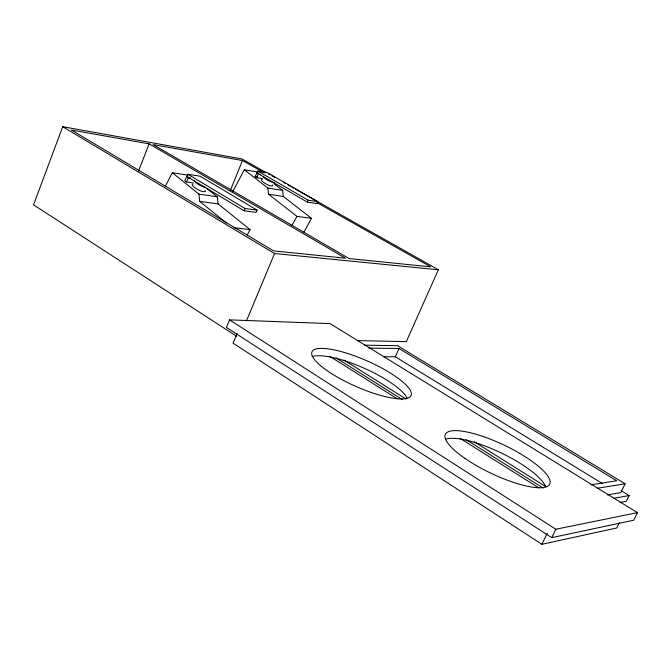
<?xml version="1.0" encoding="UTF-8"?>
<svg xmlns="http://www.w3.org/2000/svg" width="671" height="671" viewBox="0 0 671 671"><rect width="100%" height="100%" fill="white"/><g stroke="black" fill="none" stroke-linecap="round" stroke-linejoin="round"><path stroke-width="1.01" d="M266.471 172.782L241.912 158.926L62.73 126.702L33.55 204.856L236.67 336.314M138.536 171.113L149.121 143.871L345.531 258.201L273.659 250.912L71.369 129.989L149.121 143.871M190.564 178.075L188.509 177.756L186.949 176.498L244.135 210.786L256.163 212.397L257.11 210.149L200.151 176.221L187.846 174.267L184.777 180.692L186.337 181.95L193.516 183.04M230.329 190.48L242.466 160.537L264.29 172.858M229.549 319.857L226.412 327.431L551.738 537.639L633.65 520.243L637.45 512.652L330.04 323.615L229.549 319.857L555.831 529.234L637.45 512.652M260.373 174.393L258.385 174.057L257.01 172.992L307.36 202.13L317.056 203.59L317.878 201.669L267.721 172.782L257.798 171.08L255.089 176.582L256.473 177.656L262.428 178.637M244.135 210.786L245.083 208.505L257.11 210.149M237.081 333.479L233.063 343.133L541.874 544.298L616.691 528.002L619.367 522.617M246.517 320.738L274.556 253.521L438.364 269.776L406.307 341.656L357.249 340.591M307.36 202.13L308.19 200.193L317.878 201.669M383.904 356.729L395.328 356.804L399.01 348.526L616.733 480.788L590.883 484.814M541.874 544.298L547.201 533.344M551.738 537.639L555.831 529.234M364.395 345.146L397.551 345.724L625.137 483.783L620.767 492.598L607.364 494.904M621.103 490.66L629.138 495.567L626.303 501.279L620.163 502.411M165.267 186.446L172.33 172.699L187.779 175.139M186.337 181.95L188.509 177.756M232.627 191.839L244.328 169.746L258.285 172.128M256.473 177.656L258.385 174.057M247.121 235.118L250.082 229.616L218.075 203.9L199.715 201.384L198.935 194.145L172.33 172.699M291.986 225.397L296.926 216.372L311.52 218.352L303.971 232.074M613.822 498.293L629.138 495.567M597.416 488.253L625.137 483.783M368.975 348.09L399.01 348.526M233.978 227.712L250.082 229.616M198.935 194.145L217.295 196.779L218.075 203.9M244.328 169.746L267.846 188.039L268.534 194.221L283.338 196.469L311.52 218.352M267.846 188.039L282.642 190.371L283.338 196.469M255.089 176.582L257.077 176.909M242.466 160.537L153.055 144.575L349.146 258.57L430.698 266.848L317.031 202.65M268.291 173.806L270.111 174.837M271.931 175.861L274.657 177.404M283.749 182.529L285.569 183.56M287.389 184.584L290.115 186.127M291.935 187.15L293.755 188.174M295.575 189.205L438.364 269.776M257.798 171.08L308.19 200.193M187.846 174.267L245.083 208.505M62.73 126.702L274.556 253.521M395.328 356.804L602.55 483.615M343.846 360L405.93 398.935M474.229 441.77L546.077 486.827M336.087 357.937L402.466 399.648M466.186 439.69L543.183 488.077M329.981 356.46L397.232 398.792M460.063 438.339L538.821 487.918M273.785 183.519L282.642 190.371M268.534 194.221L296.926 216.372M206.886 188.45L217.295 196.779M199.715 201.384L226.32 222.906M205.1 190.388A7.373 1.921 27.8 0 1 198.482 189.935A7.373 1.921 27.8 0 1 192.611 184.181M205.678 187.511A7.381 1.904 27.8 0 1 198.658 184.626A7.381 1.904 27.8 0 1 194.372 180.675M272.267 184.894A6.291 1.501 28.5 0 1 266.412 184.173A6.291 1.501 28.5 0 1 262.151 179.493M274.213 182.378A6.291 1.493 28.5 0 1 267.763 180.264A6.291 1.493 28.5 0 1 263.351 176.213M312.09 356.611A54.074 14.208 23.8 0 1 362.927 367.683A54.074 14.208 23.8 0 1 407.062 397.937M445.762 439.086A57.731 15.802 25.5 0 1 500.197 452.464A57.731 15.802 25.5 0 1 545.64 486.475M331.667 373.672A54.141 13.948 23.8 0 0 411.004 395.613A54.141 13.948 23.8 0 0 341.849 351.763A54.141 13.948 23.8 0 0 331.667 373.672M464.986 458.419A57.807 15.525 25.5 0 0 549.608 484.286A57.807 15.525 25.5 0 0 478.029 434.85A57.807 15.525 25.5 0 0 464.986 458.419"/></g></svg>
